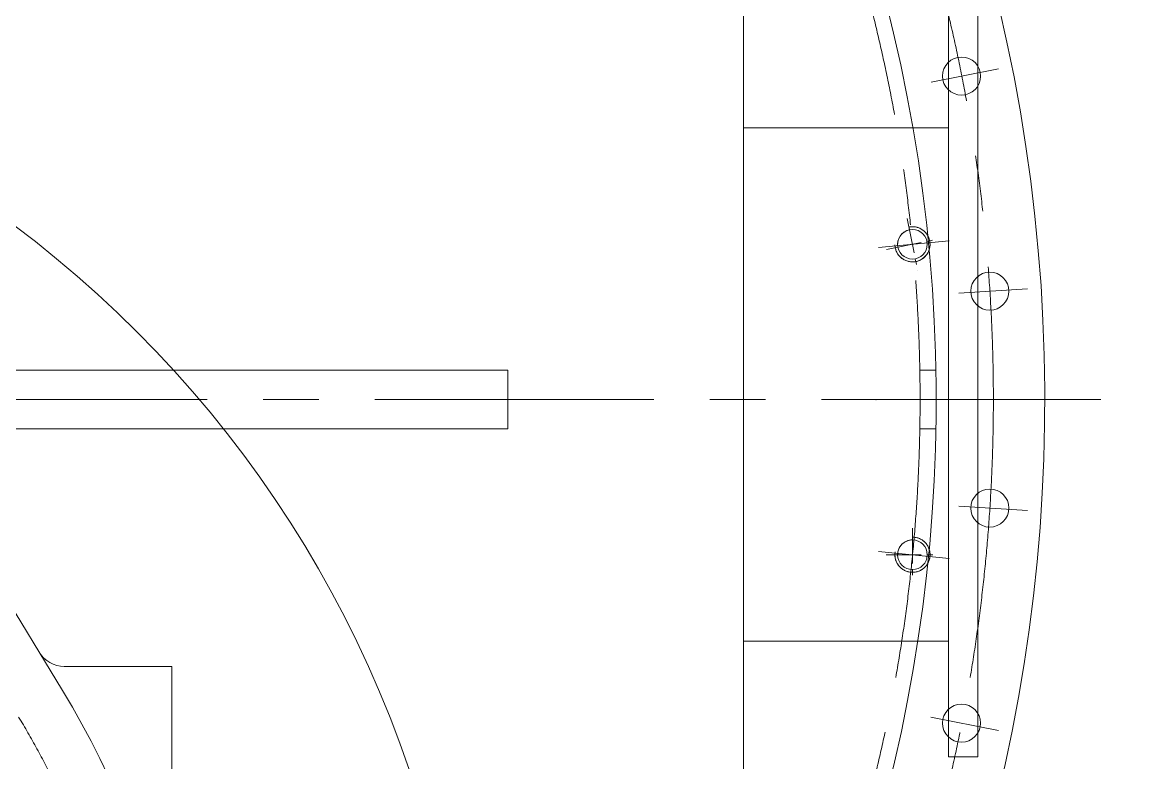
# Model space of a CAD drawing. Header units: millimetres. Extents: x 2 to 671028, y -1 to 511258.
# Drawn here: x 107613 to 117252, y 396274 to 402688 of the extents above; entities that cross this region are included whole.
import ezdxf

# ---------------------------------------------------------------- set-up
doc = ezdxf.new("R2010")
doc.units = ezdxf.units.MM
doc.header["$LTSCALE"] = 25.4
doc.linetypes.add('CENTER', pattern=[50.8, 31.75, -6.35, 6.35, -6.35])
doc.linetypes.add('点画线', pattern=[18, 12, -2, 2, -2])
for name, color, linetype, lineweight in [('CAXA1', 5, 'CENTER', 5), ('中心线层', 5, 'CENTER', 5), ('粗实线层', 7, 'Continuous', 5), ('细实线层', 7, 'Continuous', 5)]:
    doc.layers.add(name, color=color, linetype=linetype, lineweight=lineweight)

msp = doc.modelspace()

# ---------------------------------------------------------------- linework, layer by layer
at = {"color": 7, "lineweight": 5}
for p, q in [((115639.37, 405259.84), (115639.37, 396324.09)), ((115893.37, 405259.84), (115893.37, 396324.09)), ((113861.37, 403426.04), (113861.37, 382909.67)), ((115639.37, 401773.59), (113861.37, 401773.59)), ((105140.55, 401533.9), (107961.09, 396900.99)), ((115304.08, 400915.78), (115296.21, 400914.43)), ((115296.21, 400914.43), (115296.21, 400914.43)), ((115296.21, 400914.43), (115300.91, 400890.84)), ((115312, 400916.72), (115304.08, 400915.78)), ((115319.96, 400917.24), (115312, 400916.72)), ((115327.94, 400917.35), (115319.96, 400917.24)), ((115335.91, 400917.03), (115327.94, 400917.35)), ((115343.86, 400916.3), (115335.91, 400917.03)), ((115351.75, 400915.16), (115343.86, 400916.3)), ((115359.58, 400913.6), (115351.75, 400915.16)), ((115367.31, 400911.64), (115359.58, 400913.6)), ((115374.93, 400909.27), (115367.31, 400911.64)), ((115382.42, 400906.51), (115374.93, 400909.27)), ((115389.75, 400903.36), (115382.42, 400906.51)), ((115396.9, 400899.83), (115389.75, 400903.36)), ((115403.87, 400895.93), (115396.9, 400899.83)), ((115410.61, 400891.68), (115403.87, 400895.93)), ((115202.42, 400799.8), (115200.77, 400793.28)), ((115204.41, 400806.21), (115202.42, 400799.8)), ((115206.74, 400812.52), (115204.41, 400806.21)), ((115209.39, 400818.69), (115206.74, 400812.52)), ((115212.36, 400824.72), (115209.39, 400818.69)), ((115215.65, 400830.58), (115212.36, 400824.72)), ((115219.23, 400836.26), (115215.65, 400830.58)), ((115223.11, 400841.75), (115219.23, 400836.26)), ((115227.27, 400847.03), (115223.11, 400841.75)), ((115231.7, 400852.08), (115227.27, 400847.03)), ((115236.39, 400856.89), (115231.7, 400852.08)), ((115241.32, 400861.45), (115236.39, 400856.89)), ((115246.49, 400865.75), (115241.32, 400861.45)), ((115251.87, 400869.77), (115246.49, 400865.75)), ((115257.46, 400873.5), (115251.87, 400869.77)), ((115263.23, 400876.94), (115257.46, 400873.5)), ((115269.18, 400880.07), (115263.23, 400876.94)), ((115275.28, 400882.88), (115269.18, 400880.07)), ((115281.52, 400885.37), (115275.28, 400882.88)), ((115287.89, 400887.53), (115281.52, 400885.37)), ((115294.35, 400889.35), (115287.89, 400887.53)), ((115300.91, 400890.84), (115294.35, 400889.35)), ((115300.91, 400890.84), (115300.91, 400890.84)), ((115417.13, 400887.07), (115410.61, 400891.68)), ((115423.39, 400882.13), (115417.13, 400887.07)), ((115429.39, 400876.87), (115423.39, 400882.13)), ((115435.11, 400871.3), (115429.39, 400876.87)), ((115440.52, 400865.44), (115435.11, 400871.3)), ((115445.63, 400859.31), (115440.52, 400865.44)), ((115450.4, 400852.92), (115445.63, 400859.31)), ((115454.83, 400846.28), (115450.4, 400852.92)), ((115458.91, 400839.43), (115454.83, 400846.28)), ((115462.63, 400832.37), (115458.91, 400839.43)), ((115465.97, 400825.12), (115462.63, 400832.37)), ((115468.92, 400817.71), (115465.97, 400825.12)), ((115471.49, 400810.15), (115468.92, 400817.71)), ((115473.66, 400802.47), (115471.49, 400810.15)), ((115475.42, 400794.69), (115473.66, 400802.47)), ((115200.07, 400739.92), (115176.47, 400735.23)), ((115176.47, 400735.23), (115176.47, 400735.23)), ((115176.47, 400735.23), (115178.23, 400727.45)), ((115178.23, 400727.45), (115180.4, 400719.77)), ((115180.4, 400719.77), (115182.96, 400712.21)), ((115182.96, 400712.21), (115185.92, 400704.8)), ((115185.92, 400704.8), (115189.26, 400697.56)), ((115197.88, 400773.35), (115197.61, 400766.64)), ((115197.61, 400766.64), (115197.7, 400759.92)), ((115197.7, 400759.92), (115198.14, 400753.22)), ((115198.49, 400780.05), (115197.88, 400773.35)), ((115198.14, 400753.22), (115198.93, 400746.54)), ((115199.46, 400786.69), (115198.49, 400780.05)), ((115198.93, 400746.54), (115200.07, 400739.92)), ((115200.77, 400793.28), (115199.46, 400786.69)), ((115200.07, 400739.92), (115200.07, 400739.92)), ((115460.82, 400694), (115464.35, 400701.16)), ((115464.35, 400701.16), (115467.49, 400708.49)), ((115467.49, 400708.49), (115470.26, 400715.97)), ((115470.26, 400715.97), (115472.62, 400723.59)), ((115472.62, 400723.59), (115474.59, 400731.33)), ((115474.59, 400731.33), (115476.14, 400739.15)), ((115476.77, 400786.83), (115475.42, 400794.69)), ((115476.14, 400739.15), (115477.29, 400747.05)), ((115477.7, 400778.91), (115476.77, 400786.83)), ((115477.29, 400747.05), (115478.02, 400754.99)), ((115478.23, 400770.94), (115477.7, 400778.91)), ((115478.02, 400754.99), (115478.33, 400762.97)), ((115478.33, 400762.97), (115478.23, 400770.94)), ((115189.26, 400697.56), (115192.98, 400690.49)), ((115192.98, 400690.49), (115197.06, 400683.64)), ((115197.06, 400683.64), (115201.49, 400677)), ((115201.49, 400677), (115206.26, 400670.61)), ((115206.26, 400670.61), (115211.36, 400664.48)), ((115211.36, 400664.48), (115216.78, 400658.62)), ((115216.78, 400658.62), (115222.5, 400653.05)), ((115222.5, 400653.05), (115228.49, 400647.79)), ((115228.49, 400647.79), (115234.76, 400642.85)), ((115234.76, 400642.85), (115241.28, 400638.24)), ((115241.28, 400638.24), (115248.02, 400633.99)), ((115248.02, 400633.99), (115254.98, 400630.09)), ((115254.98, 400630.09), (115262.14, 400626.56)), ((115262.14, 400626.56), (115269.47, 400623.41)), ((115269.47, 400623.41), (115276.96, 400620.65)), ((115276.96, 400620.65), (115284.58, 400618.28)), ((115284.58, 400618.28), (115292.31, 400616.32)), ((115292.31, 400616.32), (115300.14, 400614.76)), ((115300.14, 400614.76), (115308.03, 400613.62)), ((115308.03, 400613.62), (115315.98, 400612.89)), ((115315.98, 400612.89), (115323.95, 400612.57)), ((115323.95, 400612.57), (115331.93, 400612.68)), ((115331.93, 400612.68), (115339.89, 400613.2)), ((115339.89, 400613.2), (115347.81, 400614.14)), ((115347.81, 400614.14), (115355.68, 400615.49)), ((115355.68, 400615.49), (115363.46, 400617.25)), ((115355.68, 400615.49), (115355.68, 400615.49)), ((115363.46, 400617.25), (115371.14, 400619.42)), ((115371.14, 400619.42), (115378.69, 400621.98)), ((115378.69, 400621.98), (115386.1, 400624.94)), ((115386.1, 400624.94), (115393.35, 400628.28)), ((115393.35, 400628.28), (115400.41, 400631.99)), ((115400.41, 400631.99), (115407.27, 400636.07)), ((115407.27, 400636.07), (115413.9, 400640.5)), ((115413.9, 400640.5), (115420.29, 400645.28)), ((115420.29, 400645.28), (115426.43, 400650.38)), ((115426.43, 400650.38), (115432.29, 400655.8)), ((115432.29, 400655.8), (115437.86, 400661.51)), ((115437.86, 400661.51), (115443.12, 400667.51)), ((115443.12, 400667.51), (115448.06, 400673.78)), ((115448.06, 400673.78), (115452.66, 400680.29)), ((115452.66, 400680.29), (115456.92, 400687.04)), ((115456.92, 400687.04), (115460.82, 400694)), ((111820.11, 399674.56), (106554.92, 399674.56)), ((115528.6, 399674.56), (115389.64, 399674.56)), ((111820.11, 399166.56), (106864.17, 399166.56)), ((115528.6, 399166.56), (115389.64, 399166.56)), ((115279.95, 398195.97), (115273.74, 398193.4)), ((115286.28, 398198.21), (115279.95, 398195.97)), ((115292.73, 398200.12), (115286.28, 398198.21)), ((115299.26, 398201.69), (115292.73, 398200.12)), ((115305.87, 398202.91), (115299.26, 398201.69)), ((115312.53, 398203.79), (115305.87, 398202.91)), ((115319.23, 398204.32), (115312.53, 398203.79)), ((115325.94, 398204.49), (115319.23, 398204.32)), ((115333.92, 398228.35), (115325.94, 398228.55)), ((115325.94, 398228.55), (115325.94, 398228.55)), ((115325.94, 398228.55), (115325.94, 398204.49)), ((115325.94, 398204.49), (115325.94, 398204.49)), ((115341.87, 398227.72), (115333.92, 398228.35)), ((115349.78, 398226.68), (115341.87, 398227.72)), ((115357.63, 398225.22), (115349.78, 398226.68)), ((115365.39, 398223.36), (115357.63, 398225.22)), ((115373.04, 398221.1), (115365.39, 398223.36)), ((115380.56, 398218.43), (115373.04, 398221.1)), ((115387.93, 398215.38), (115380.56, 398218.43)), ((115395.13, 398211.94), (115387.93, 398215.38)), ((115402.14, 398208.14), (115395.13, 398211.94)), ((115408.95, 398203.97), (115402.14, 398208.14)), ((115415.52, 398199.45), (115408.95, 398203.97)), ((115421.85, 398194.59), (115415.52, 398199.45)), ((115427.92, 398189.41), (115421.85, 398194.59)), ((115200.41, 398102.84), (115199.18, 398096.23)), ((115201.98, 398109.37), (115200.41, 398102.84)), ((115203.88, 398115.81), (115201.98, 398109.37)), ((115206.13, 398122.15), (115203.88, 398115.81)), ((115208.7, 398128.36), (115206.13, 398122.15)), ((115211.59, 398134.42), (115208.7, 398128.36)), ((115214.8, 398140.32), (115211.59, 398134.42)), ((115218.31, 398146.05), (115214.8, 398140.32)), ((115222.11, 398151.59), (115218.31, 398146.05)), ((115226.2, 398156.92), (115222.11, 398151.59)), ((115230.57, 398162.03), (115226.2, 398156.92)), ((115235.19, 398166.9), (115230.57, 398162.03)), ((115240.07, 398171.53), (115235.19, 398166.9)), ((115245.18, 398175.89), (115240.07, 398171.53)), ((115250.51, 398179.98), (115245.18, 398175.89)), ((115256.04, 398183.79), (115250.51, 398179.98)), ((115261.77, 398187.3), (115256.04, 398183.79)), ((115267.68, 398190.51), (115261.77, 398187.3)), ((115273.74, 398193.4), (115267.68, 398190.51)), ((115433.71, 398183.92), (115427.92, 398189.41)), ((115439.2, 398178.13), (115433.71, 398183.92)), ((115444.38, 398172.06), (115439.2, 398178.13)), ((115449.24, 398165.73), (115444.38, 398172.06)), ((115453.76, 398159.16), (115449.24, 398165.73)), ((115457.93, 398152.35), (115453.76, 398159.16)), ((115461.73, 398145.34), (115457.93, 398152.35)), ((115465.17, 398138.14), (115461.73, 398145.34)), ((115468.22, 398130.77), (115465.17, 398138.14)), ((115470.89, 398123.25), (115468.22, 398130.77)), ((115473.15, 398115.6), (115470.89, 398123.25)), ((115475.01, 398107.84), (115473.15, 398115.6)), ((115476.47, 398099.99), (115475.01, 398107.84)), ((115477.51, 398092.08), (115476.47, 398099.99)), ((115197.6, 398076.15), (115173.54, 398076.15)), ((115173.54, 398076.15), (115173.54, 398076.15)), ((115173.54, 398076.15), (115173.75, 398068.18)), ((115173.75, 398068.18), (115174.38, 398060.22)), ((115174.38, 398060.22), (115175.42, 398052.31)), ((115175.42, 398052.31), (115176.87, 398044.47)), ((115176.87, 398044.47), (115178.74, 398036.71)), ((115178.74, 398036.71), (115181, 398029.06)), ((115181, 398029.06), (115183.67, 398021.54)), ((115183.67, 398021.54), (115186.72, 398014.17)), ((115186.72, 398014.17), (115190.15, 398006.97)), ((115190.15, 398006.97), (115193.96, 397999.95)), ((115197.78, 398082.87), (115197.6, 398076.15)), ((115197.6, 398076.15), (115197.6, 398076.15)), ((115198.31, 398089.57), (115197.78, 398082.87)), ((115199.18, 398096.23), (115198.31, 398089.57)), ((115457.93, 397999.95), (115461.73, 398006.97)), ((115461.73, 398006.97), (115465.17, 398014.17)), ((115465.17, 398014.17), (115468.22, 398021.54)), ((115468.22, 398021.54), (115470.89, 398029.06)), ((115470.89, 398029.06), (115473.15, 398036.71)), ((115473.15, 398036.71), (115475.01, 398044.47)), ((115475.01, 398044.47), (115476.47, 398052.31)), ((115476.47, 398052.31), (115477.51, 398060.22)), ((115478.14, 398084.13), (115477.51, 398092.08)), ((115477.51, 398060.22), (115478.14, 398068.18)), ((115478.34, 398076.15), (115478.14, 398084.13)), ((115478.14, 398068.18), (115478.34, 398076.15)), ((115193.96, 397999.95), (115198.13, 397993.15)), ((115198.13, 397993.15), (115202.65, 397986.58)), ((115202.65, 397986.58), (115207.51, 397980.25)), ((115207.51, 397980.25), (115212.69, 397974.18)), ((115212.69, 397974.18), (115218.18, 397968.39)), ((115218.18, 397968.39), (115223.97, 397962.9)), ((115223.97, 397962.9), (115230.04, 397957.72)), ((115230.04, 397957.72), (115236.37, 397952.86)), ((115236.37, 397952.86), (115242.94, 397948.34)), ((115242.94, 397948.34), (115249.74, 397944.17)), ((115249.74, 397944.17), (115256.76, 397940.36)), ((115256.76, 397940.36), (115263.96, 397936.93)), ((115263.96, 397936.93), (115271.33, 397933.88)), ((115271.33, 397933.88), (115278.85, 397931.21)), ((115278.85, 397931.21), (115286.5, 397928.95)), ((115286.5, 397928.95), (115294.26, 397927.08)), ((115294.26, 397927.08), (115302.1, 397925.63)), ((115302.1, 397925.63), (115310.01, 397924.59)), ((115310.01, 397924.59), (115317.97, 397923.96)), ((115317.97, 397923.96), (115325.94, 397923.75)), ((115325.94, 397923.75), (115333.92, 397923.96)), ((115325.94, 397923.75), (115325.94, 397923.75)), ((115333.92, 397923.96), (115341.87, 397924.59)), ((115341.87, 397924.59), (115349.78, 397925.63)), ((115349.78, 397925.63), (115357.63, 397927.08)), ((115357.63, 397927.08), (115365.39, 397928.95)), ((115365.39, 397928.95), (115373.04, 397931.21)), ((115373.04, 397931.21), (115380.56, 397933.88)), ((115380.56, 397933.88), (115387.93, 397936.93)), ((115387.93, 397936.93), (115395.13, 397940.36)), ((115395.13, 397940.36), (115402.14, 397944.17)), ((115402.14, 397944.17), (115408.95, 397948.34)), ((115408.95, 397948.34), (115415.52, 397952.86)), ((115415.52, 397952.86), (115421.85, 397957.72)), ((115421.85, 397957.72), (115427.92, 397962.9)), ((115427.92, 397962.9), (115433.71, 397968.39)), ((115433.71, 397968.39), (115439.2, 397974.18)), ((115439.2, 397974.18), (115444.38, 397980.25)), ((115444.38, 397980.25), (115449.24, 397986.58)), ((115449.24, 397986.58), (115453.76, 397993.15)), ((115453.76, 397993.15), (115457.93, 397999.95)), ((115639.37, 397327.37), (113861.37, 397327.37)), ((107977.11, 397109.12), (108908.26, 397109.12)), ((108908.26, 397109.12), (108908.26, 395381.92)), ((115893.37, 396324.09), (115639.37, 396324.09))]:
    msp.add_line(p, q, dxfattribs=at)
for centre, radius in [((101669.37, 393069.67), 9811.04), ((115751.12, 402222.06), 165.1), ((115325.94, 400764.96), 128.34), ((115996.26, 400359.16), 165.1), ((115996.15, 398480.2), 165.1), ((115325.94, 398076.15), 128.34), ((115750.78, 396617.33), 165.1)]:
    msp.add_circle(centre, radius, dxfattribs=at)
for centre, radius, start, end in [((101675.99, 399420.56), 14795.5, 301.355793, 238.585014), ((101662.52, 399420.56), 13868.4, 303.508424, 236.55604), ((107977.11, 397363.12), 254, 211.333258, 270), ((101669.37, 393070.56), 7366, 148.668749, 31.333257)]:
    msp.add_arc(centre, radius, start, end, dxfattribs=at)
msp.add_open_spline([(112198.54, 409943.18), (111307.25, 410897.4), (109271.06, 412607.28), (105648.39, 414323.43), (101648.95, 415013.23), (97577.24, 414596.34), (93714.41, 413143.87), (90329.11, 410718.76), (87667.7, 407468.21), (85926.41, 403609.88), (85198.88, 399395.79), (85693.17, 395116.68), (87239.87, 391073.05), (89811.1, 387548.46), (93226.13, 384790.06), (97266.86, 383002.31), (101660.41, 382303.54), (106112, 382788.56), (110316.2, 384409.21), (113975.45, 387087.71), (116841.92, 390638.1), (118700.96, 394836.93), (119165.43, 397877.96), (119207.73, 399400.36)], degree=3, knots=[0, 0, 0, 0, 6187.6660257, 12450.3554582, 18783.7763803, 25175.5539804, 31622.0656792, 38124.7135948, 44683.2378582, 51298.5509218, 57973.8707278, 64697.0192939, 71462.7486572, 78273.5017955, 85129.2788968, 92030.0801453, 98977.2858434, 105969.7011519, 113006.6229991, 120087.9511857, 127214.4959448, 134386.4928487, 141603.6632662, 141603.6632662, 141603.6632662, 141603.6632662], dxfattribs=at)
msp.add_point((115010.99, 399420.56), dxfattribs=at)
at = {"layer": 'CAXA1', "linetype": 'CENTER', "lineweight": 5, "ltscale": 3}
for p, q in [((115486.81, 402169.48), (116071.97, 402285.88)), ((115032.42, 400736.05), (115644.69, 400796.35)), ((115727.34, 400341.53), (116322.69, 400380.55)), ((116956.78, 399420.56), (86578.28, 399420.56)), ((115727.23, 398497.83), (116322.58, 398458.8)), ((115032.42, 398105.06), (115644.69, 398044.76)), ((115486.46, 396669.91), (116071.63, 396553.51))]:
    msp.add_line(p, q, dxfattribs=at)
for radius in [14351, 13716]:
    msp.add_circle((101675.99, 399420.56), radius, dxfattribs=at)
msp.add_arc((101669.37, 393070.56), 6921.5, 148.669255, 31.33338, dxfattribs=at)
at = {"layer": '中心线层', "color": 7, "linetype": '点画线', "lineweight": 5}
for p, q in [((115281.35, 400989.17), (115370.54, 400540.75)), ((115101.74, 400720.36), (115550.15, 400809.56)), ((115325.94, 398304.75), (115325.94, 397847.55)), ((115097.34, 398076.15), (115554.54, 398076.15))]:
    msp.add_line(p, q, dxfattribs=at)
at = {"layer": '粗实线层', "color": 7, "lineweight": 5}
msp.add_line((111820.11, 399674.56), (111820.11, 399166.56), dxfattribs=at)
at = {"layer": '细实线层', "color": 7, "lineweight": 5}
for centre, start, end in [((115325.94, 400764.96), 181.25, 101.25), ((115325.94, 398076.15), 170, 90)]:
    msp.add_arc(centre, 152.4, start, end, dxfattribs=at)

doc.saveas('drawing.dxf')
